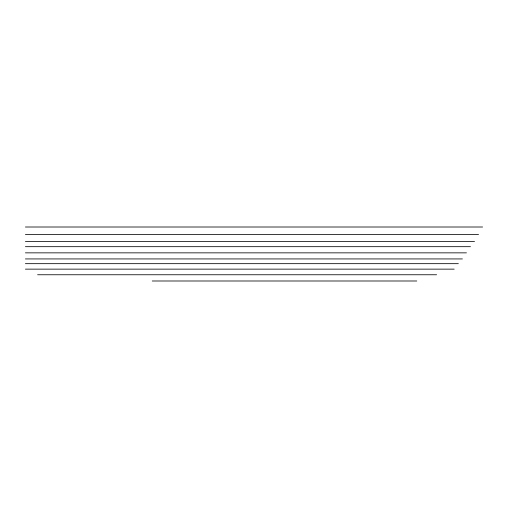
<?xml version="1.0" encoding="UTF-8"?>
<svg xmlns="http://www.w3.org/2000/svg" width="508" height="508" viewBox="0 0 508 508"><rect width="100%" height="100%" fill="white"/><g stroke="black" fill="none" stroke-linecap="round" stroke-linejoin="round"><path stroke-width="0.76" d="M25.4 227.006L482.6 227.006M25.4 234.429L478.561 234.429M25.4 241.618L474.523 241.618M25.4 246.678L470.478 246.678M25.4 252.851L466.439 252.851M25.4 258.934L462.401 258.934M25.4 263.671L458.356 263.671M25.4 269.138L454.209 269.138M37.617 274.758L436.607 274.758M152.254 280.994L416.77 280.994"/></g></svg>
